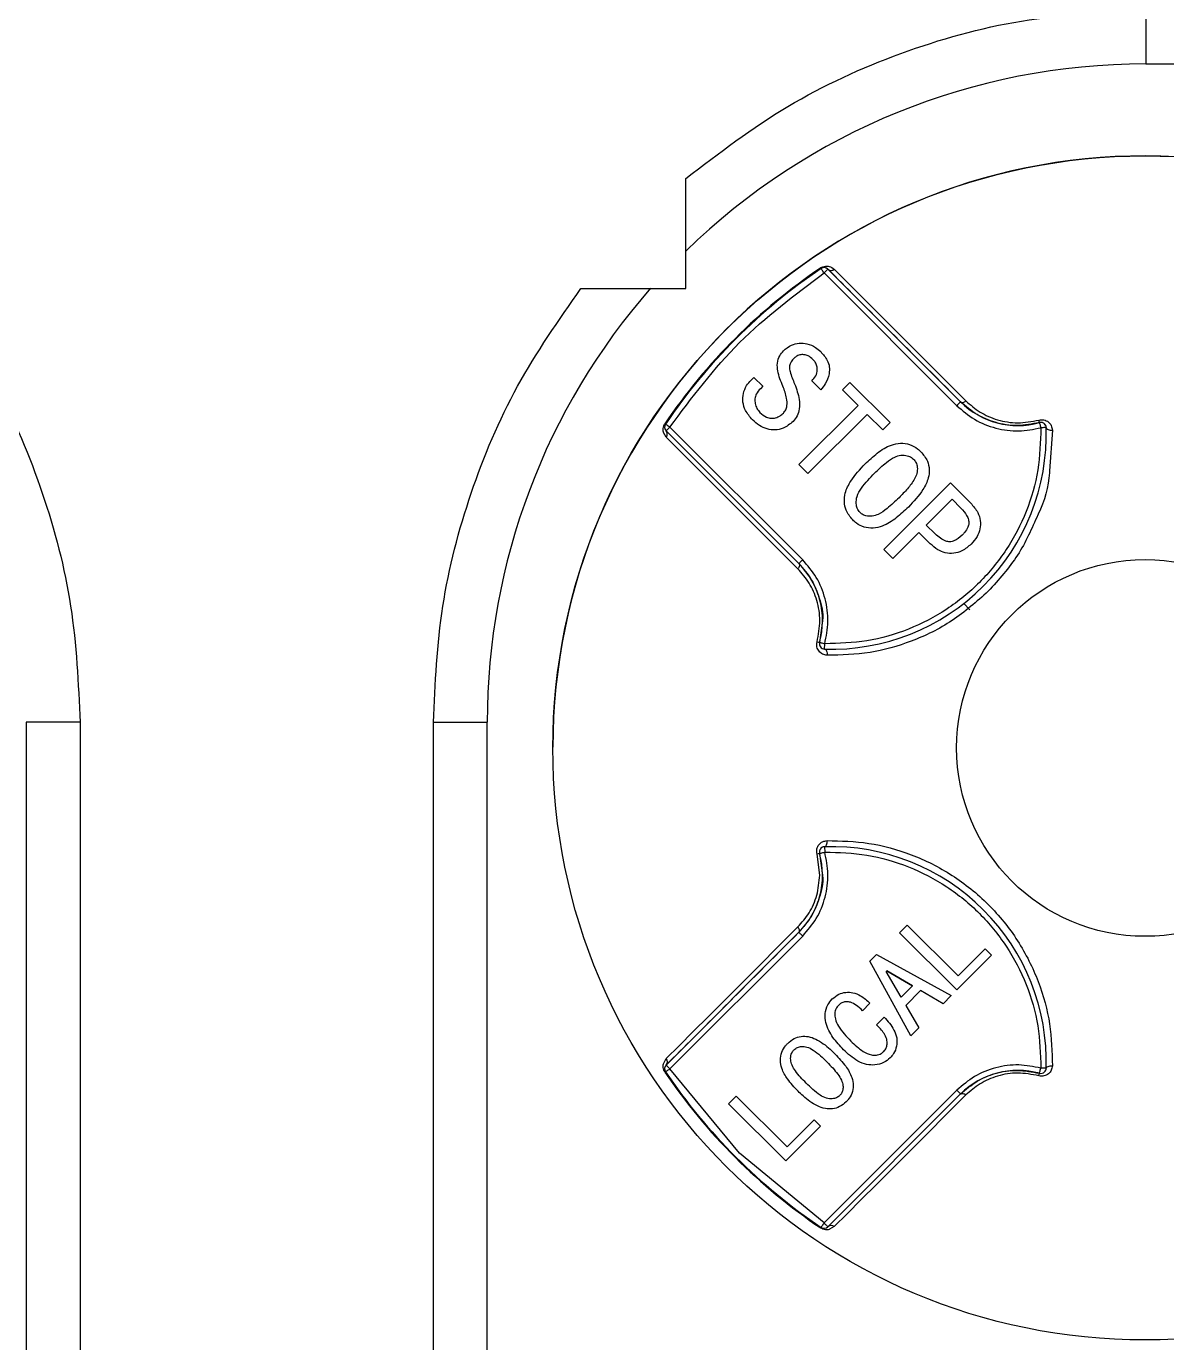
# Model space of a CAD drawing. Header units: millimetres. Extents: x 2379 to 4059, y 879 to 2067.
# Drawn here: x 2839 to 2881.37, y 1726.49 to 1775.4 of the extents above; entities that cross this region are included whole.
import ezdxf

# ---------------------------------------------------------------- set-up
doc = ezdxf.new("R2010")
doc.units = ezdxf.units.MM

msp = doc.modelspace()

# ---------------------------------------------------------------- linework, layer by layer
at = {"color": 7, "linetype": 'Continuous', "lineweight": 25}
for p, q in [((2880.588, 1776.001), (2880.588, 1774.001)), ((2880.588, 1774.001), (2931.079, 1774.001)), ((2863.506, 1765.664), (2863.506, 1769.75)), ((2868.515, 1766.422), (2868.528, 1766.402)), ((2868.528, 1766.402), (2868.528, 1766.402)), ((2868.782, 1766.378), (2873.714, 1761.445)), ((2868.782, 1766.378), (2868.782, 1766.378)), ((2868.64, 1766.236), (2873.573, 1761.304)), ((2859.605, 1765.664), (2863.506, 1765.664)), ((2867.502, 1763.05), (2867.502, 1763.05)), ((2868.226, 1763.021), (2868.226, 1763.021)), ((2867.359, 1762.67), (2867.359, 1762.67)), ((2868.389, 1762.645), (2868.389, 1762.645)), ((2865.925, 1762.254), (2866.026, 1762.356)), ((2866.026, 1762.356), (2866.359, 1762.023)), ((2866.359, 1762.023), (2866.272, 1761.936)), ((2866.359, 1762.023), (2866.272, 1761.936)), ((2866.272, 1761.936), (2866.272, 1761.936)), ((2868.515, 1761.893), (2868.183, 1762.225)), ((2868.515, 1761.893), (2868.183, 1762.225)), ((2868.515, 1761.893), (2868.515, 1761.893)), ((2869.326, 1761.893), (2869.601, 1762.168)), ((2869.905, 1761.314), (2869.326, 1761.893)), ((2869.905, 1761.314), (2869.326, 1761.893)), ((2869.601, 1762.168), (2871.092, 1760.677)), ((2866.069, 1761.503), (2866.069, 1761.503)), ((2867.261, 1761.462), (2867.261, 1761.462)), ((2873.714, 1761.445), (2873.714, 1761.445)), ((2867.705, 1759.114), (2869.905, 1761.314)), ((2870.238, 1760.981), (2868.038, 1758.781)), ((2870.238, 1760.981), (2868.038, 1758.781)), ((2869.905, 1761.314), (2869.905, 1761.314)), ((2870.817, 1760.402), (2870.238, 1760.981)), ((2870.238, 1760.981), (2870.238, 1760.981)), ((2870.817, 1760.402), (2870.238, 1760.981)), ((2862.713, 1760.509), (2862.713, 1760.509)), ((2862.747, 1760.621), (2862.727, 1760.634)), ((2862.747, 1760.621), (2862.747, 1760.621)), ((2867.845, 1755.576), (2862.913, 1760.509)), ((2865.983, 1760.778), (2865.983, 1760.778)), ((2867.488, 1760.72), (2867.488, 1760.72)), ((2871.092, 1760.677), (2870.817, 1760.402)), ((2871.092, 1760.677), (2870.817, 1760.402)), ((2862.775, 1760.132), (2862.676, 1760.31)), ((2867.704, 1755.435), (2862.771, 1760.367)), ((2870.817, 1760.402), (2870.817, 1760.402)), ((2876.896, 1760.245), (2876.896, 1760.245)), ((2877.12, 1760.399), (2877.016, 1758.887)), ((2868.038, 1758.781), (2867.705, 1759.114)), ((2868.038, 1758.781), (2867.705, 1759.114)), ((2871.96, 1759.316), (2871.96, 1759.316)), ((2868.038, 1758.781), (2868.038, 1758.781)), ((2870.513, 1758.795), (2870.513, 1758.795)), ((2872.071, 1758.737), (2872.071, 1758.737)), ((2870.86, 1755.959), (2873.335, 1758.433)), ((2873.335, 1758.433), (2874.088, 1757.681)), ((2869.864, 1757.925), (2869.864, 1757.925)), ((2871.772, 1757.536), (2871.772, 1757.536)), ((2872.438, 1756.87), (2873.393, 1757.826)), ((2872.438, 1756.87), (2873.393, 1757.826)), ((2873.393, 1757.826), (2873.726, 1757.493)), ((2873.393, 1757.826), (2873.393, 1757.826)), ((2873.393, 1757.826), (2873.726, 1757.493)), ((2873.726, 1757.493), (2873.726, 1757.493)), ((2869.702, 1757.059), (2869.702, 1757.059)), ((2872.163, 1756.595), (2871.193, 1755.626)), ((2872.163, 1756.595), (2871.193, 1755.626)), ((2872.582, 1756.176), (2872.163, 1756.595)), ((2872.163, 1756.595), (2872.163, 1756.595)), ((2872.582, 1756.176), (2872.163, 1756.595)), ((2872.77, 1756.538), (2872.438, 1756.87)), ((2872.438, 1756.87), (2872.438, 1756.87)), ((2874.018, 1756.949), (2874.018, 1756.949)), ((2872.582, 1756.176), (2872.582, 1756.176)), ((2874.102, 1756.161), (2874.102, 1756.161)), ((2871.193, 1755.626), (2870.86, 1755.959)), ((2871.193, 1755.626), (2870.86, 1755.959)), ((2871.193, 1755.626), (2871.193, 1755.626)), ((2873.827, 1753.954), (2874.058, 1753.724)), ((2868.581, 1753.31), (2868.473, 1752.51)), ((2868.466, 1752.457), (2868.466, 1752.457)), ((2868.66, 1752.257), (2868.666, 1752.457)), ((2839.002, 1749.538), (2839.002, 1701.96)), ((2841.002, 1749.538), (2841.002, 1701.76)), ((2854.124, 1701.76), (2854.124, 1749.538)), ((2856.124, 1701.96), (2856.124, 1749.538)), ((2858.563, 1748.609), (2858.563, 1748.609)), ((2868.66, 1744.915), (2868.666, 1744.715)), ((2868.481, 1743.858), (2868.38, 1744.64)), ((2868.466, 1744.715), (2868.466, 1744.715)), ((2868.473, 1744.662), (2868.581, 1743.855)), ((2871.445, 1741.713), (2871.73, 1741.999)), ((2871.73, 1741.999), (2873.616, 1740.113)), ((2862.771, 1736.804), (2867.704, 1741.737)), ((2862.913, 1736.663), (2867.845, 1741.596)), ((2867.704, 1741.737), (2867.704, 1741.737)), ((2873.566, 1739.592), (2871.445, 1741.713)), ((2873.566, 1739.592), (2871.445, 1741.713)), ((2870.341, 1740.659), (2870.589, 1740.907)), ((2870.589, 1740.907), (2873.355, 1739.381)), ((2874.856, 1740.882), (2873.566, 1739.592)), ((2874.856, 1740.882), (2873.566, 1739.592)), ((2873.616, 1740.113), (2874.621, 1741.118)), ((2874.621, 1741.118), (2874.856, 1740.882)), ((2871.867, 1737.892), (2870.341, 1740.659)), ((2871.867, 1737.892), (2870.341, 1740.659)), ((2870.974, 1740.299), (2870.949, 1740.274)), ((2870.974, 1740.299), (2870.949, 1740.274)), ((2871.507, 1739.319), (2870.949, 1740.274)), ((2870.949, 1740.274), (2870.949, 1740.274)), ((2870.974, 1740.299), (2871.929, 1739.741)), ((2870.974, 1740.299), (2870.974, 1740.299)), ((2871.929, 1739.741), (2870.974, 1740.299)), ((2871.929, 1739.741), (2871.507, 1739.319)), ((2872.227, 1739.567), (2871.681, 1739.021)), ((2872.227, 1739.567), (2871.681, 1739.021)), ((2871.929, 1739.741), (2871.929, 1739.741)), ((2873.058, 1739.083), (2872.227, 1739.567)), ((2872.227, 1739.567), (2872.227, 1739.567)), ((2873.058, 1739.083), (2872.227, 1739.567)), ((2873.355, 1739.381), (2873.058, 1739.083)), ((2873.355, 1739.381), (2873.058, 1739.083)), ((2873.566, 1739.592), (2873.566, 1739.592)), ((2869.175, 1739.021), (2869.175, 1739.021)), ((2870.341, 1739.096), (2870.068, 1738.823)), ((2870.341, 1739.096), (2870.068, 1738.823)), ((2871.681, 1739.021), (2872.164, 1738.19)), ((2871.681, 1739.021), (2871.681, 1739.021)), ((2873.058, 1739.083), (2873.058, 1739.083)), ((2869.068, 1738.483), (2869.068, 1738.483)), ((2870.068, 1738.823), (2870.068, 1738.823)), ((2870.589, 1738.302), (2870.874, 1738.587)), ((2872.164, 1738.19), (2871.867, 1737.892)), ((2872.164, 1738.19), (2871.867, 1737.892)), ((2870.975, 1737.72), (2870.975, 1737.72)), ((2871.867, 1737.892), (2871.867, 1737.892)), ((2862.669, 1736.848), (2862.775, 1737.04)), ((2867.525, 1737.371), (2867.525, 1737.371)), ((2869.361, 1737.371), (2869.361, 1737.371)), ((2871.098, 1737.074), (2871.098, 1737.074)), ((2862.713, 1736.663), (2862.713, 1736.663)), ((2862.747, 1736.551), (2862.727, 1736.538)), ((2862.771, 1736.805), (2862.771, 1736.804)), ((2865.502, 1733.525), (2862.913, 1736.663)), ((2867.421, 1736.869), (2867.421, 1736.869)), ((2868.753, 1736.912), (2868.753, 1736.912)), ((2876.896, 1736.91), (2876.896, 1736.91)), ((2869.313, 1736.173), (2869.313, 1736.173)), ((2865.093, 1735.362), (2865.379, 1735.647)), ((2865.379, 1735.647), (2867.264, 1733.761)), ((2867.674, 1735.833), (2867.674, 1735.833)), ((2873.573, 1735.868), (2868.64, 1730.935)), ((2873.714, 1735.727), (2868.782, 1730.794)), ((2867.215, 1733.24), (2865.093, 1735.362)), ((2867.215, 1733.24), (2865.093, 1735.362)), ((2869.46, 1735.436), (2869.46, 1735.436)), ((2868.505, 1734.531), (2867.215, 1733.24)), ((2868.505, 1734.531), (2867.215, 1733.24)), ((2867.264, 1733.761), (2868.269, 1734.766)), ((2868.269, 1734.766), (2868.505, 1734.531)), ((2868.64, 1730.935), (2865.502, 1733.525)), ((2867.215, 1733.24), (2867.215, 1733.24)), ((2868.515, 1730.75), (2868.528, 1730.77)), ((2869.017, 1730.798), (2868.839, 1730.699))]:
    msp.add_line(p, q, dxfattribs=at)
at = {"color": 7, "linetype": 'Continuous', "lineweight": 25, "flags": 128}
for points in [[(2868.64, 1766.236), (2868.618, 1766.269), (2868.597, 1766.3), (2868.578, 1766.328), (2868.561, 1766.353), (2868.547, 1766.374), (2868.537, 1766.389), (2868.53, 1766.399), (2868.528, 1766.402)], [(2868.782, 1766.378), (2868.779, 1766.375), (2868.771, 1766.367), (2868.758, 1766.354), (2868.74, 1766.336), (2868.719, 1766.315), (2868.694, 1766.29), (2868.668, 1766.264), (2868.64, 1766.236)], [(2869.017, 1766.374), (2869.499, 1765.892), (2870.022, 1765.369), (2870.583, 1764.808), (2871.181, 1764.21), (2871.815, 1763.576), (2872.482, 1762.909), (2873.181, 1762.21), (2873.91, 1761.481)], [(2873.714, 1761.445), (2873.711, 1761.442), (2873.703, 1761.434), (2873.69, 1761.421), (2873.673, 1761.404), (2873.651, 1761.382), (2873.627, 1761.358), (2873.6, 1761.331), (2873.573, 1761.304)], [(2873.714, 1761.445), (2873.73, 1761.433), (2873.75, 1761.426), (2873.773, 1761.424), (2873.799, 1761.426), (2873.826, 1761.433), (2873.854, 1761.445), (2873.882, 1761.461), (2873.91, 1761.481)], [(2862.747, 1760.621), (2862.75, 1760.619), (2862.759, 1760.612), (2862.775, 1760.602), (2862.795, 1760.588), (2862.82, 1760.571), (2862.849, 1760.552), (2862.88, 1760.531), (2862.913, 1760.509)], [(2862.771, 1760.367), (2862.774, 1760.37), (2862.782, 1760.378), (2862.795, 1760.391), (2862.813, 1760.409), (2862.834, 1760.43), (2862.858, 1760.455), (2862.885, 1760.481), (2862.913, 1760.509)], [(2876.639, 1760.676), (2876.64, 1760.672), (2876.643, 1760.661), (2876.648, 1760.643), (2876.654, 1760.62), (2876.663, 1760.59), (2876.672, 1760.557), (2876.682, 1760.521), (2876.692, 1760.483)], [(2876.892, 1760.489), (2876.888, 1760.489), (2876.877, 1760.489), (2876.858, 1760.488), (2876.834, 1760.487), (2876.803, 1760.487), (2876.769, 1760.486), (2876.731, 1760.484), (2876.692, 1760.483)], [(2876.892, 1760.489), (2876.897, 1760.469), (2876.911, 1760.449), (2876.933, 1760.432), (2876.962, 1760.418), (2876.997, 1760.407), (2877.036, 1760.4), (2877.078, 1760.397), (2877.12, 1760.399)], [(2867.668, 1755.239), (2866.939, 1755.968), (2866.24, 1756.667), (2865.573, 1757.334), (2864.939, 1757.968), (2864.341, 1758.566), (2863.78, 1759.127), (2863.257, 1759.649), (2862.775, 1760.132)], [(2867.704, 1755.435), (2867.706, 1755.437), (2867.714, 1755.445), (2867.728, 1755.459), (2867.745, 1755.476), (2867.767, 1755.498), (2867.791, 1755.522), (2867.818, 1755.549), (2867.845, 1755.576)], [(2867.704, 1755.435), (2867.716, 1755.419), (2867.723, 1755.399), (2867.725, 1755.376), (2867.723, 1755.35), (2867.716, 1755.323), (2867.704, 1755.295), (2867.688, 1755.266), (2867.668, 1755.239)], [(2868.473, 1752.51), (2868.477, 1752.509), (2868.488, 1752.506), (2868.505, 1752.501), (2868.529, 1752.494), (2868.558, 1752.486), (2868.592, 1752.477), (2868.628, 1752.467), (2868.666, 1752.457)], [(2868.66, 1752.257), (2868.68, 1752.252), (2868.699, 1752.238), (2868.717, 1752.216), (2868.731, 1752.187), (2868.742, 1752.152), (2868.749, 1752.113), (2868.752, 1752.071), (2868.75, 1752.029)], [(2841.002, 1749.538), (2840.612, 1749.538), (2840.237, 1749.538), (2839.891, 1749.538), (2839.588, 1749.538), (2839.339, 1749.538), (2839.155, 1749.538), (2839.041, 1749.538), (2839.002, 1749.538)], [(2854.124, 1749.538), (2854.515, 1749.538), (2854.89, 1749.538), (2855.235, 1749.538), (2855.539, 1749.538), (2855.787, 1749.538), (2855.972, 1749.538), (2856.086, 1749.538), (2856.124, 1749.538)], [(2868.66, 1744.915), (2868.68, 1744.92), (2868.699, 1744.934), (2868.717, 1744.956), (2868.731, 1744.985), (2868.742, 1745.02), (2868.749, 1745.059), (2868.752, 1745.101), (2868.75, 1745.143)], [(2868.473, 1744.662), (2868.477, 1744.663), (2868.488, 1744.666), (2868.505, 1744.671), (2868.529, 1744.677), (2868.558, 1744.685), (2868.592, 1744.695), (2868.628, 1744.705), (2868.666, 1744.715)], [(2862.775, 1737.04), (2863.257, 1737.522), (2863.78, 1738.045), (2864.341, 1738.606), (2864.939, 1739.204), (2865.573, 1739.838), (2866.24, 1740.505), (2866.939, 1741.204), (2867.668, 1741.933)], [(2867.704, 1741.737), (2867.716, 1741.753), (2867.723, 1741.773), (2867.725, 1741.796), (2867.723, 1741.822), (2867.716, 1741.849), (2867.704, 1741.877), (2867.688, 1741.905), (2867.668, 1741.933)], [(2867.704, 1741.737), (2867.706, 1741.734), (2867.714, 1741.726), (2867.728, 1741.713), (2867.745, 1741.696), (2867.767, 1741.674), (2867.791, 1741.65), (2867.818, 1741.623), (2867.845, 1741.596)], [(2862.747, 1736.551), (2862.75, 1736.553), (2862.759, 1736.56), (2862.775, 1736.57), (2862.795, 1736.584), (2862.82, 1736.601), (2862.849, 1736.62), (2862.88, 1736.641), (2862.913, 1736.663)], [(2862.771, 1736.804), (2862.774, 1736.802), (2862.782, 1736.794), (2862.795, 1736.781), (2862.813, 1736.763), (2862.834, 1736.742), (2862.858, 1736.717), (2862.885, 1736.691), (2862.913, 1736.663)], [(2876.639, 1736.496), (2876.64, 1736.5), (2876.643, 1736.51), (2876.648, 1736.528), (2876.654, 1736.552), (2876.663, 1736.581), (2876.672, 1736.615), (2876.682, 1736.651), (2876.692, 1736.689)], [(2876.892, 1736.683), (2876.888, 1736.683), (2876.877, 1736.683), (2876.858, 1736.684), (2876.834, 1736.684), (2876.803, 1736.685), (2876.769, 1736.686), (2876.731, 1736.687), (2876.692, 1736.689)], [(2876.892, 1736.683), (2876.897, 1736.703), (2876.911, 1736.722), (2876.933, 1736.74), (2876.962, 1736.754), (2876.997, 1736.765), (2877.036, 1736.772), (2877.078, 1736.775), (2877.12, 1736.773)], [(2873.91, 1735.691), (2873.181, 1734.962), (2872.482, 1734.263), (2871.815, 1733.596), (2871.181, 1732.962), (2870.583, 1732.364), (2870.022, 1731.803), (2869.499, 1731.28), (2869.017, 1730.798)], [(2873.714, 1735.727), (2873.711, 1735.729), (2873.703, 1735.737), (2873.69, 1735.751), (2873.673, 1735.768), (2873.651, 1735.79), (2873.627, 1735.814), (2873.6, 1735.841), (2873.573, 1735.868)], [(2873.714, 1735.727), (2873.73, 1735.739), (2873.75, 1735.746), (2873.773, 1735.748), (2873.799, 1735.746), (2873.826, 1735.739), (2873.854, 1735.727), (2873.882, 1735.71), (2873.91, 1735.691)], [(2868.64, 1730.935), (2868.618, 1730.903), (2868.597, 1730.872), (2868.578, 1730.843), (2868.561, 1730.818), (2868.547, 1730.798), (2868.537, 1730.782), (2868.53, 1730.773), (2868.528, 1730.77)], [(2868.782, 1730.794), (2868.779, 1730.797), (2868.771, 1730.805), (2868.758, 1730.818), (2868.74, 1730.835), (2868.719, 1730.857), (2868.694, 1730.881), (2868.668, 1730.908), (2868.64, 1730.935)]]:
    msp.add_lwpolyline(points, dxfattribs=at)
at = {"color": 7, "linetype": 'Continuous', "lineweight": 25}
for radius in [22, 7]:
    msp.add_circle((2880.563, 1748.586), radius, dxfattribs=at)
for centre, radius, start, end in [((2847.563, 1785.791), 91.48, 295.79271, 180), ((2847.563, 1785.791), 91.48, 180, 290.22656), ((2880.588, 1749.538), 24.464, 90, 134.2869), ((2880.563, 1748.586), 22, 359.9388, 179.9388), ((2880.563, 1748.586), 21.524, 124.039, 145.961), ((2880.563, 1748.586), 21.5, 124.039, 145.961), ((2880.563, 1748.586), 21.5, 124.039, 145.961), ((2868.64, 1766.236), 0.2, 45, 124.039), ((2868.902, 1766.514), 0.182, 228.6227, 309.5363), ((2880.588, 1749.538), 24.464, 138.762, 180), ((2875.835, 1763.566), 3, 225, 285.531), ((2862.913, 1760.509), 0.2, 145.961, 225), ((2868.896, 1760.253), 8, 268.3094, 1.6906), ((2875.958, 1760.569), 0.689, 8.9101, 16.8757), ((2876.692, 1760.483), 0.2, 1.6906, 105.531), ((2862.634, 1760.247), 0.182, 320.5221, 40.0844), ((2865.582, 1753.313), 3, 344.469, 45), ((2868.58, 1753.191), 0.689, 253.1246, 261.0883), ((2868.666, 1752.457), 0.2, 164.469, 268.3094), ((2868.666, 1744.715), 0.2, 135, 195.531), ((2868.666, 1744.715), 0.2, 91.6906, 135), ((2868.896, 1736.919), 8, 358.3094, 91.6906), ((2865.582, 1743.858), 3, 315, 15.531), ((2868.579, 1743.982), 0.688, 98.909, 106.876), ((2862.635, 1736.925), 0.182, 318.6226, 39.5362), ((2862.913, 1736.663), 0.2, 135, 214.039), ((2880.563, 1748.586), 21.524, 214.039, 235.961), ((2880.563, 1748.586), 21.5, 214.039, 235.961), ((2875.835, 1733.605), 3, 74.469, 135), ((2875.958, 1736.602), 0.689, 343.1243, 351.0894), ((2876.692, 1736.689), 0.2, 254.469, 315), ((2876.692, 1736.689), 0.2, 315, 358.3094), ((2868.64, 1730.935), 0.2, 235.961, 315), ((2868.901, 1730.657), 0.182, 50.5221, 130.0859)]:
    msp.add_arc(centre, radius, start, end, dxfattribs=at)
for points in [[(2847.563, 1692.052), (2844.496, 1692.139), (2838.36, 1692.313), (2829.246, 1693.716), (2820.308, 1695.941), (2811.633, 1699.049), (2803.303, 1702.987), (2795.4, 1707.724), (2787.999, 1713.213), (2781.172, 1719.401), (2774.985, 1726.228), (2769.496, 1733.629), (2764.759, 1741.532), (2760.82, 1749.861), (2757.712, 1758.537), (2755.487, 1767.475), (2754.084, 1776.589), (2753.91, 1782.724), (2753.823, 1785.792)], [(2941.304, 1785.792), (2941.217, 1782.724), (2941.043, 1776.589), (2939.64, 1767.475), (2937.415, 1758.537), (2934.307, 1749.861), (2930.368, 1741.532), (2925.631, 1733.629), (2920.142, 1726.228), (2913.954, 1719.401), (2907.127, 1713.213), (2899.727, 1707.724), (2891.823, 1702.987), (2883.494, 1699.049), (2874.819, 1695.941), (2865.881, 1693.716), (2856.766, 1692.313), (2850.631, 1692.139), (2847.563, 1692.052)], [(2863.506, 1769.75), (2864.739, 1770.69), (2867.204, 1772.569), (2871.453, 1774.5), (2875.944, 1775.768), (2879.04, 1775.924), (2880.588, 1776.001)], [(2945.237, 1775.003), (2944.713, 1771.351), (2943.665, 1764.048), (2940.545, 1753.404), (2936.337, 1743.161), (2930.982, 1733.461), (2924.577, 1724.422), (2917.196, 1716.159), (2908.934, 1708.778), (2899.895, 1702.373), (2890.194, 1697.018), (2879.951, 1692.81), (2869.308, 1689.691), (2862.004, 1688.642), (2858.353, 1688.118)], [(2945.034, 1768.46), (2944.348, 1765.166), (2942.975, 1758.577), (2939.655, 1749.025), (2935.451, 1739.842), (2930.315, 1731.139), (2924.326, 1723.002), (2917.538, 1715.518), (2910.025, 1708.762), (2901.862, 1702.807), (2893.138, 1697.709), (2883.936, 1693.544), (2874.37, 1690.265), (2867.776, 1688.92), (2864.478, 1688.248)], [(2873.714, 1761.445), (2872.75, 1762.41), (2870.821, 1764.338), (2869.461, 1765.698), (2868.782, 1766.378)], [(2862.913, 1760.509), (2863.73, 1761.601), (2865.364, 1763.785), (2867.548, 1765.419), (2868.64, 1766.236)], [(2835.521, 1765.664), (2836.348, 1764.476), (2838.002, 1762.101), (2839.692, 1758.087), (2840.799, 1753.874), (2840.934, 1750.983), (2841.002, 1749.538)], [(2854.124, 1749.538), (2854.192, 1750.983), (2854.328, 1753.874), (2855.435, 1758.087), (2857.124, 1762.101), (2858.778, 1764.476), (2859.605, 1765.664)], [(2867.704, 1741.737), (2866.739, 1740.773), (2864.811, 1738.844), (2863.451, 1737.484), (2862.771, 1736.805)]]:
    msp.add_open_spline(points, degree=3, dxfattribs=at)
for points, knots in [([(2868.515, 1766.422), (2868.528, 1766.431), (2868.555, 1766.447), (2868.615, 1766.474), (2868.715, 1766.496), (2868.877, 1766.482), (2868.961, 1766.417), (2869.017, 1766.374)], [0, 0, 0, 0, 0.057712, 0.117064, 0.25153, 0.501177, 1, 1, 1, 1]), ([(2868.782, 1766.378), (2868.757, 1766.397), (2868.719, 1766.428), (2868.644, 1766.44), (2868.589, 1766.432), (2868.555, 1766.418), (2868.539, 1766.409), (2868.532, 1766.404), (2868.528, 1766.402)], [0, 0, 0, 0, 0.500032, 0.773163, 0.911126, 0.959646, 0.980448, 1, 1, 1, 1]), ([(2867.112, 1762.023), (2867.033, 1762.21), (2866.918, 1762.486), (2866.889, 1762.884), (2866.964, 1763.151), (2867.077, 1763.283), (2867.126, 1763.34)], [0, 0, 0, 0, 0.428369, 0.6335505, 0.8408689, 1, 1, 1, 1]), ([(2867.126, 1763.34), (2867.223, 1763.421), (2867.396, 1763.566), (2867.715, 1763.637), (2868.024, 1763.61), (2868.305, 1763.499), (2868.453, 1763.366), (2868.515, 1763.311)], [0, 0, 0, 0, 0.2426698, 0.4294767, 0.6156339, 0.8389691, 1, 1, 1, 1]), ([(2867.502, 1763.05), (2867.46, 1762.999), (2867.387, 1762.909), (2867.345, 1762.735), (2867.393, 1762.465), (2867.481, 1762.26), (2867.546, 1762.11)], [0, 0, 0, 0, 0.196092, 0.338428, 0.515662, 1, 1, 1, 1]), ([(2868.226, 1763.021), (2868.169, 1763.071), (2868.072, 1763.156), (2867.894, 1763.208), (2867.735, 1763.2), (2867.6, 1763.139), (2867.533, 1763.078), (2867.502, 1763.05)], [0, 0, 0, 0, 0.273741, 0.469785, 0.666347, 0.848138, 1, 1, 1, 1]), ([(2868.226, 1763.021), (2868.169, 1763.071), (2868.072, 1763.156), (2867.894, 1763.208), (2867.735, 1763.2), (2867.6, 1763.139), (2867.533, 1763.078), (2867.502, 1763.05)], [0, 0, 0, 0, 0.273741, 0.469785, 0.666347, 0.848138, 1, 1, 1, 1]), ([(2868.183, 1762.225), (2868.239, 1762.286), (2868.346, 1762.399), (2868.396, 1762.605), (2868.383, 1762.78), (2868.32, 1762.917), (2868.256, 1762.988), (2868.226, 1763.021)], [0, 0, 0, 0, 0.271428, 0.5099, 0.681019, 0.852199, 1, 1, 1, 1]), ([(2868.515, 1763.311), (2868.605, 1763.209), (2868.751, 1763.044), (2868.851, 1762.748), (2868.83, 1762.44), (2868.725, 1762.136), (2868.576, 1761.963), (2868.515, 1761.893)], [0, 0, 0, 0, 0.252592, 0.41193, 0.571985, 0.826889, 1, 1, 1, 1]), ([(2865.983, 1760.778), (2865.885, 1760.889), (2865.717, 1761.082), (2865.608, 1761.435), (2865.627, 1761.759), (2865.738, 1762.045), (2865.867, 1762.189), (2865.925, 1762.254)], [0, 0, 0, 0, 0.264487, 0.457861, 0.651756, 0.843286, 1, 1, 1, 1]), ([(2866.272, 1761.936), (2866.215, 1761.871), (2866.119, 1761.761), (2866.061, 1761.559), (2866.075, 1761.375), (2866.134, 1761.196), (2866.217, 1761.1), (2866.258, 1761.053)], [0, 0, 0, 0, 0.25891, 0.438957, 0.619223, 0.812916, 1, 1, 1, 1]), ([(2867.126, 1761.024), (2867.158, 1761.064), (2867.226, 1761.146), (2867.273, 1761.342), (2867.252, 1761.646), (2867.166, 1761.877), (2867.112, 1762.023)], [0, 0, 0, 0, 0.143744, 0.301533, 0.558519, 1, 1, 1, 1]), ([(2867.546, 1762.11), (2867.615, 1761.919), (2867.723, 1761.62), (2867.736, 1761.208), (2867.656, 1760.921), (2867.542, 1760.785), (2867.488, 1760.72)], [0, 0, 0, 0, 0.409467, 0.643428, 0.829197, 1, 1, 1, 1]), ([(2876.639, 1760.676), (2876.366, 1760.624), (2875.805, 1760.516), (2875.002, 1760.653), (2874.275, 1760.959), (2873.908, 1761.277), (2873.714, 1761.445)], [0, 0, 0, 0, 0.242664, 0.499933, 0.73499, 1, 1, 1, 1]), ([(2873.91, 1761.481), (2874.076, 1761.335), (2874.41, 1761.043), (2875.071, 1760.756), (2875.83, 1760.621), (2876.355, 1760.72), (2876.617, 1760.769)], [0, 0, 0, 0, 0.24976, 0.500155, 0.750188, 1, 1, 1, 1]), ([(2866.258, 1761.053), (2866.334, 1760.985), (2866.454, 1760.879), (2866.667, 1760.825), (2866.842, 1760.847), (2867.002, 1760.914), (2867.087, 1760.99), (2867.126, 1761.024)], [0, 0, 0, 0, 0.308723, 0.481176, 0.653403, 0.84143, 1, 1, 1, 1]), ([(2873.573, 1761.304), (2873.783, 1761.123), (2874.212, 1760.754), (2875.013, 1760.439), (2875.865, 1760.319), (2876.42, 1760.429), (2876.692, 1760.483)], [0, 0, 0, 0, 0.245589, 0.5, 0.754411, 1, 1, 1, 1]), ([(2862.676, 1760.31), (2862.674, 1760.314), (2862.653, 1760.349), (2862.654, 1760.435), (2862.675, 1760.533), (2862.701, 1760.594), (2862.718, 1760.621), (2862.727, 1760.634)], [0, 0, 0, 0, 0.064165, 0.529616, 0.781144, 0.892106, 1, 1, 1, 1]), ([(2867.488, 1760.72), (2867.371, 1760.622), (2867.176, 1760.458), (2866.823, 1760.385), (2866.514, 1760.423), (2866.223, 1760.56), (2866.063, 1760.705), (2865.983, 1760.778)], [0, 0, 0, 0, 0.264859, 0.442595, 0.620083, 0.807926, 1, 1, 1, 1]), ([(2867.488, 1760.72), (2867.371, 1760.622), (2867.176, 1760.458), (2866.823, 1760.385), (2866.514, 1760.423), (2866.223, 1760.56), (2866.063, 1760.705), (2865.983, 1760.778)], [0, 0, 0, 0, 0.264859, 0.442595, 0.620083, 0.807926, 1, 1, 1, 1]), ([(2876.692, 1760.483), (2876.677, 1759.958), (2876.646, 1758.898), (2876.193, 1757.354), (2875.456, 1755.933), (2874.448, 1754.701), (2873.216, 1753.693), (2871.794, 1752.956), (2870.251, 1752.502), (2869.19, 1752.472), (2868.666, 1752.457)], [0, 0, 0, 0, 0.123694, 0.25, 0.376306, 0.5, 0.623694, 0.75, 0.876306, 1, 1, 1, 1]), ([(2876.617, 1760.769), (2876.649, 1760.776), (2876.714, 1760.789), (2876.81, 1760.778), (2876.898, 1760.748), (2876.999, 1760.683), (2877.094, 1760.568), (2877.112, 1760.455), (2877.12, 1760.399)], [0, 0, 0, 0, 0.123611, 0.250214, 0.373313, 0.501044, 0.749966, 1, 1, 1, 1]), ([(2876.834, 1760.625), (2876.821, 1760.635), (2876.799, 1760.655), (2876.753, 1760.676), (2876.708, 1760.684), (2876.667, 1760.683), (2876.648, 1760.678), (2876.639, 1760.676)], [0, 0, 0, 0, 0.273059, 0.500453, 0.767114, 0.88663, 1, 1, 1, 1]), ([(2876.892, 1760.489), (2876.892, 1760.498), (2876.89, 1760.523), (2876.876, 1760.572), (2876.85, 1760.605), (2876.834, 1760.625)], [0, 0, 0, 0, 0.181202, 0.501499, 1, 1, 1, 1]), ([(2870.165, 1759.143), (2870.311, 1759.28), (2870.603, 1759.556), (2871.048, 1759.837), (2871.477, 1759.926), (2871.821, 1759.879), (2872.074, 1759.742), (2872.195, 1759.629), (2872.235, 1759.591)], [0, 0, 0, 0, 0.251272, 0.504268, 0.648099, 0.792244, 0.930746, 1, 1, 1, 1]), ([(2870.513, 1758.795), (2870.657, 1758.933), (2870.889, 1759.155), (2871.219, 1759.389), (2871.491, 1759.474), (2871.712, 1759.463), (2871.872, 1759.397), (2871.938, 1759.337), (2871.96, 1759.316)], [0, 0, 0, 0, 0.352152, 0.564272, 0.704386, 0.844226, 0.946602, 1, 1, 1, 1]), ([(2870.513, 1758.795), (2870.657, 1758.933), (2870.889, 1759.155), (2871.219, 1759.389), (2871.491, 1759.474), (2871.712, 1759.463), (2871.872, 1759.397), (2871.938, 1759.337), (2871.96, 1759.316)], [0, 0, 0, 0, 0.352152, 0.564272, 0.704386, 0.844226, 0.946602, 1, 1, 1, 1]), ([(2872.235, 1759.591), (2872.328, 1759.48), (2872.489, 1759.287), (2872.561, 1758.931), (2872.519, 1758.562), (2872.269, 1758.066), (2871.966, 1757.743), (2871.772, 1757.536)], [0, 0, 0, 0, 0.179746, 0.312327, 0.444455, 0.642444, 1, 1, 1, 1]), ([(2869.702, 1757.059), (2869.608, 1757.173), (2869.444, 1757.371), (2869.376, 1757.736), (2869.42, 1758.117), (2869.673, 1758.617), (2869.976, 1758.94), (2870.165, 1759.143)], [0, 0, 0, 0, 0.181516, 0.31559, 0.449052, 0.655207, 1, 1, 1, 1]), ([(2871.96, 1759.316), (2871.993, 1759.277), (2872.065, 1759.192), (2872.113, 1759.004), (2872.1, 1758.787), (2871.973, 1758.509), (2871.74, 1758.21), (2871.53, 1757.993), (2871.425, 1757.884)], [0, 0, 0, 0, 0.089191, 0.196684, 0.333078, 0.466728, 0.730437, 1, 1, 1, 1]), ([(2869.977, 1757.334), (2869.937, 1757.383), (2869.86, 1757.481), (2869.822, 1757.696), (2869.854, 1757.965), (2870.093, 1758.358), (2870.343, 1758.618), (2870.513, 1758.795)], [0, 0, 0, 0, 0.109631, 0.214352, 0.370161, 0.57218, 1, 1, 1, 1]), ([(2877.016, 1758.887), (2877.014, 1758.859), (2876.98, 1758.328), (2876.839, 1757.754), (2876.587, 1757.257), (2876.584, 1757.25)], [0, 0, 0, 0, 0.052263, 0.987912, 1, 1, 1, 1]), ([(2871.772, 1757.536), (2871.627, 1757.399), (2871.335, 1757.123), (2870.893, 1756.838), (2870.468, 1756.735), (2870.126, 1756.771), (2869.87, 1756.904), (2869.747, 1757.017), (2869.702, 1757.059)], [0, 0, 0, 0, 0.250812, 0.503138, 0.646599, 0.790783, 0.924124, 1, 1, 1, 1]), ([(2871.772, 1757.536), (2871.627, 1757.399), (2871.335, 1757.123), (2870.893, 1756.838), (2870.468, 1756.735), (2870.126, 1756.771), (2869.87, 1756.904), (2869.747, 1757.017), (2869.702, 1757.059)], [0, 0, 0, 0, 0.250812, 0.503138, 0.646599, 0.790783, 0.924124, 1, 1, 1, 1]), ([(2871.425, 1757.884), (2871.28, 1757.745), (2871.041, 1757.516), (2870.705, 1757.275), (2870.429, 1757.187), (2870.218, 1757.192), (2870.065, 1757.255), (2870.002, 1757.312), (2869.977, 1757.334)], [0, 0, 0, 0, 0.35098, 0.581264, 0.716481, 0.851787, 0.942273, 1, 1, 1, 1]), ([(2873.726, 1757.493), (2873.803, 1757.409), (2873.919, 1757.282), (2874.006, 1757.081), (2874.027, 1756.928), (2873.98, 1756.759), (2873.884, 1756.615), (2873.799, 1756.526), (2873.769, 1756.494)], [0, 0, 0, 0, 0.291497, 0.44073, 0.560786, 0.681124, 0.886746, 1, 1, 1, 1]), ([(2874.088, 1757.681), (2874.184, 1757.571), (2874.351, 1757.382), (2874.46, 1757.036), (2874.446, 1756.724), (2874.329, 1756.416), (2874.182, 1756.252), (2874.102, 1756.161)], [0, 0, 0, 0, 0.25359, 0.435459, 0.617929, 0.790356, 1, 1, 1, 1]), ([(2876.584, 1757.25), (2876.358, 1756.738), (2875.905, 1755.708), (2875.13, 1754.842), (2874.741, 1754.407)], [0, 0, 0, 0, 0.498004, 1, 1, 1, 1]), ([(2873.769, 1756.494), (2873.675, 1756.409), (2873.543, 1756.289), (2873.316, 1756.234), (2873.138, 1756.269), (2872.95, 1756.372), (2872.832, 1756.48), (2872.77, 1756.538)], [0, 0, 0, 0, 0.321352, 0.453721, 0.586607, 0.782613, 1, 1, 1, 1]), ([(2874.102, 1756.161), (2873.994, 1756.068), (2873.806, 1755.904), (2873.459, 1755.801), (2873.143, 1755.821), (2872.836, 1755.948), (2872.672, 1756.095), (2872.582, 1756.176)], [0, 0, 0, 0, 0.246664, 0.431134, 0.61605, 0.790801, 1, 1, 1, 1]), ([(2874.102, 1756.161), (2873.994, 1756.068), (2873.806, 1755.904), (2873.459, 1755.801), (2873.143, 1755.821), (2872.836, 1755.948), (2872.672, 1756.095), (2872.582, 1756.176)], [0, 0, 0, 0, 0.246664, 0.431134, 0.61605, 0.790801, 1, 1, 1, 1]), ([(2868.666, 1752.457), (2868.72, 1752.729), (2868.83, 1753.283), (2868.71, 1754.136), (2868.395, 1754.937), (2868.026, 1755.366), (2867.845, 1755.576)], [0, 0, 0, 0, 0.245589, 0.5, 0.754411, 1, 1, 1, 1]), ([(2868.38, 1752.531), (2868.429, 1752.794), (2868.528, 1753.319), (2868.393, 1754.078), (2868.106, 1754.739), (2867.813, 1755.072), (2867.668, 1755.239)], [0, 0, 0, 0, 0.249812, 0.499845, 0.75024, 1, 1, 1, 1]), ([(2867.704, 1755.435), (2867.873, 1755.241), (2868.194, 1754.874), (2868.482, 1754.146), (2868.621, 1753.607), (2868.581, 1753.315), (2868.581, 1753.31)], [0, 0, 0, 0, 0.348132, 0.656893, 0.994853, 1, 1, 1, 1]), ([(2874.741, 1754.407), (2874.305, 1754.022), (2873.433, 1753.252), (2871.902, 1752.511), (2870.31, 1752.066), (2869.28, 1752.041), (2868.75, 1752.029)], [0, 0, 0, 0, 0.249705, 0.499612, 0.742897, 1, 1, 1, 1]), ([(2868.75, 1752.029), (2868.694, 1752.037), (2868.581, 1752.054), (2868.466, 1752.15), (2868.402, 1752.25), (2868.371, 1752.339), (2868.36, 1752.435), (2868.373, 1752.499), (2868.38, 1752.531)], [0, 0, 0, 0, 0.249602, 0.498297, 0.625716, 0.748628, 0.875804, 1, 1, 1, 1]), ([(2868.38, 1744.64), (2868.373, 1744.672), (2868.36, 1744.737), (2868.371, 1744.833), (2868.401, 1744.921), (2868.466, 1745.022), (2868.581, 1745.117), (2868.694, 1745.134), (2868.75, 1745.143)], [0, 0, 0, 0, 0.123692, 0.250213, 0.373441, 0.501044, 0.749966, 1, 1, 1, 1]), ([(2868.66, 1744.915), (2868.651, 1744.915), (2868.624, 1744.913), (2868.574, 1744.897), (2868.524, 1744.862), (2868.487, 1744.81), (2868.469, 1744.761), (2868.463, 1744.71), (2868.47, 1744.677), (2868.473, 1744.662)], [0, 0, 0, 0, 0.0858052, 0.25106, 0.5005164, 0.655876, 0.7885052, 0.9015382, 1, 1, 1, 1]), ([(2868.75, 1745.143), (2869.265, 1745.131), (2870.294, 1745.107), (2871.89, 1744.671), (2873.419, 1743.909), (2874.784, 1742.81), (2875.884, 1741.446), (2876.647, 1739.916), (2877.083, 1738.319), (2877.108, 1737.289), (2877.12, 1736.773)], [0, 0, 0, 0, 0.125198, 0.2499957, 0.3751716, 0.4997698, 0.6246825, 0.749695, 0.8746376, 1, 1, 1, 1]), ([(2867.845, 1741.596), (2868.026, 1741.806), (2868.395, 1742.235), (2868.71, 1743.036), (2868.83, 1743.888), (2868.72, 1744.443), (2868.666, 1744.715)], [0, 0, 0, 0, 0.245589, 0.5, 0.754411, 1, 1, 1, 1]), ([(2868.666, 1744.715), (2869.19, 1744.7), (2870.251, 1744.669), (2871.794, 1744.216), (2873.216, 1743.479), (2874.448, 1742.471), (2875.456, 1741.239), (2876.193, 1739.817), (2876.646, 1738.274), (2876.677, 1737.213), (2876.692, 1736.689)], [0, 0, 0, 0, 0.123694, 0.25, 0.376306, 0.5, 0.623694, 0.75, 0.876306, 1, 1, 1, 1]), ([(2867.668, 1741.933), (2867.812, 1742.1), (2868.102, 1742.433), (2868.405, 1743.093), (2868.456, 1743.603), (2868.481, 1743.858)], [0, 0, 0, 0, 0.33293, 0.666707, 1, 1, 1, 1]), ([(2868.581, 1743.855), (2868.582, 1743.853), (2868.621, 1743.563), (2868.482, 1743.026), (2868.194, 1742.297), (2867.874, 1741.931), (2867.704, 1741.737)], [0, 0, 0, 0, 0.002694, 0.341482, 0.651018, 1, 1, 1, 1]), ([(2868.939, 1739.257), (2869.017, 1739.323), (2869.165, 1739.447), (2869.444, 1739.516), (2869.727, 1739.502), (2870.05, 1739.374), (2870.232, 1739.199), (2870.341, 1739.096)], [0, 0, 0, 0, 0.1906015, 0.3593498, 0.5272198, 0.7195567, 1, 1, 1, 1]), ([(2869.361, 1737.371), (2869.224, 1737.518), (2868.949, 1737.813), (2868.703, 1738.283), (2868.665, 1738.713), (2868.745, 1739.03), (2868.879, 1739.187), (2868.939, 1739.257)], [0, 0, 0, 0, 0.278953, 0.561275, 0.716356, 0.872487, 1, 1, 1, 1]), ([(2869.175, 1739.021), (2869.142, 1738.982), (2869.07, 1738.897), (2869.026, 1738.717), (2869.052, 1738.488), (2869.23, 1738.114), (2869.466, 1737.868), (2869.634, 1737.694)], [0, 0, 0, 0, 0.097252, 0.212876, 0.346268, 0.536623, 1, 1, 1, 1]), ([(2870.068, 1738.823), (2869.995, 1738.892), (2869.86, 1739.018), (2869.654, 1739.132), (2869.475, 1739.166), (2869.336, 1739.139), (2869.238, 1739.08), (2869.191, 1739.037), (2869.175, 1739.021)], [0, 0, 0, 0, 0.29136, 0.535096, 0.673308, 0.812563, 0.935255, 1, 1, 1, 1]), ([(2870.068, 1738.823), (2869.995, 1738.892), (2869.86, 1739.018), (2869.654, 1739.132), (2869.475, 1739.166), (2869.336, 1739.139), (2869.238, 1739.08), (2869.191, 1739.037), (2869.175, 1739.021)], [0, 0, 0, 0, 0.29136, 0.535096, 0.673308, 0.812563, 0.935255, 1, 1, 1, 1]), ([(2870.874, 1738.587), (2871.008, 1738.435), (2871.211, 1738.204), (2871.357, 1737.813), (2871.346, 1737.503), (2871.25, 1737.246), (2871.141, 1737.123), (2871.098, 1737.074)], [0, 0, 0, 0, 0.351866, 0.532632, 0.714759, 0.884894, 1, 1, 1, 1]), ([(2870.862, 1737.309), (2870.894, 1737.35), (2870.956, 1737.428), (2870.987, 1737.591), (2870.978, 1737.781), (2870.839, 1738.036), (2870.688, 1738.197), (2870.589, 1738.302)], [0, 0, 0, 0, 0.132852, 0.257107, 0.423406, 0.622223, 1, 1, 1, 1]), ([(2867.674, 1735.833), (2867.536, 1735.979), (2867.297, 1736.234), (2867.066, 1736.629), (2867.001, 1736.979), (2867.051, 1737.276), (2867.171, 1737.482), (2867.262, 1737.578), (2867.289, 1737.607)], [0, 0, 0, 0, 0.29336, 0.511467, 0.658407, 0.805673, 0.942273, 1, 1, 1, 1]), ([(2867.289, 1737.607), (2867.366, 1737.674), (2867.511, 1737.799), (2867.784, 1737.88), (2868.063, 1737.872), (2868.447, 1737.732), (2868.77, 1737.482), (2868.989, 1737.271), (2869.051, 1737.21)], [0, 0, 0, 0, 0.148277, 0.278554, 0.408484, 0.552088, 0.872274, 1, 1, 1, 1]), ([(2867.525, 1737.371), (2867.565, 1737.404), (2867.644, 1737.469), (2867.815, 1737.504), (2868.024, 1737.483), (2868.363, 1737.291), (2868.589, 1737.071), (2868.753, 1736.912)], [0, 0, 0, 0, 0.104522, 0.209348, 0.351191, 0.528915, 1, 1, 1, 1]), ([(2867.525, 1737.371), (2867.565, 1737.404), (2867.644, 1737.469), (2867.815, 1737.504), (2868.024, 1737.483), (2868.363, 1737.291), (2868.589, 1737.071), (2868.753, 1736.912)], [0, 0, 0, 0, 0.104522, 0.209348, 0.351191, 0.528915, 1, 1, 1, 1]), ([(2869.634, 1737.694), (2869.779, 1737.555), (2870.004, 1737.339), (2870.348, 1737.175), (2870.584, 1737.163), (2870.75, 1737.211), (2870.829, 1737.281), (2870.862, 1737.309)], [0, 0, 0, 0, 0.421141, 0.650944, 0.779664, 0.909635, 1, 1, 1, 1]), ([(2867.971, 1736.131), (2867.833, 1736.276), (2867.638, 1736.48), (2867.443, 1736.778), (2867.388, 1736.996), (2867.405, 1737.189), (2867.469, 1737.312), (2867.514, 1737.359), (2867.525, 1737.371)], [0, 0, 0, 0, 0.4112408, 0.5793857, 0.7227485, 0.8660035, 0.96618, 1, 1, 1, 1]), ([(2869.051, 1737.21), (2869.188, 1737.064), (2869.434, 1736.803), (2869.672, 1736.401), (2869.739, 1736.043), (2869.69, 1735.752), (2869.571, 1735.555), (2869.485, 1735.463), (2869.46, 1735.436)], [0, 0, 0, 0, 0.292886, 0.524338, 0.670134, 0.816655, 0.945975, 1, 1, 1, 1]), ([(2871.098, 1737.074), (2871.019, 1737.008), (2870.854, 1736.869), (2870.537, 1736.793), (2870.203, 1736.809), (2869.784, 1736.983), (2869.529, 1737.217), (2869.361, 1737.371)], [0, 0, 0, 0, 0.153253, 0.324924, 0.478859, 0.655839, 1, 1, 1, 1]), ([(2871.098, 1737.074), (2871.019, 1737.008), (2870.854, 1736.869), (2870.537, 1736.793), (2870.203, 1736.809), (2869.784, 1736.983), (2869.529, 1737.217), (2869.361, 1737.371)], [0, 0, 0, 0, 0.153253, 0.324924, 0.478859, 0.655839, 1, 1, 1, 1]), ([(2862.727, 1736.538), (2862.718, 1736.551), (2862.701, 1736.578), (2862.675, 1736.638), (2862.652, 1736.739), (2862.662, 1736.805), (2862.669, 1736.848)], [0, 0, 0, 0, 0.115228, 0.233758, 0.501873, 1, 1, 1, 1]), ([(2868.753, 1736.912), (2868.892, 1736.768), (2869.089, 1736.561), (2869.288, 1736.264), (2869.349, 1736.057), (2869.345, 1735.884), (2869.297, 1735.755), (2869.246, 1735.697), (2869.224, 1735.672)], [0, 0, 0, 0, 0.409684, 0.583644, 0.725379, 0.843759, 0.932231, 1, 1, 1, 1]), ([(2876.692, 1736.689), (2876.42, 1736.743), (2875.865, 1736.853), (2875.013, 1736.733), (2874.212, 1736.418), (2873.783, 1736.049), (2873.573, 1735.868)], [0, 0, 0, 0, 0.245589, 0.5, 0.754411, 1, 1, 1, 1]), ([(2873.714, 1735.727), (2873.908, 1735.895), (2874.275, 1736.213), (2875.002, 1736.519), (2875.805, 1736.656), (2876.366, 1736.548), (2876.639, 1736.496)], [0, 0, 0, 0, 0.265019, 0.500067, 0.757342, 1, 1, 1, 1]), ([(2876.617, 1736.403), (2876.355, 1736.452), (2875.83, 1736.551), (2875.071, 1736.416), (2874.41, 1736.129), (2874.076, 1735.836), (2873.91, 1735.691)], [0, 0, 0, 0, 0.249812, 0.499845, 0.75024, 1, 1, 1, 1]), ([(2877.12, 1736.773), (2877.112, 1736.717), (2877.094, 1736.604), (2876.999, 1736.489), (2876.899, 1736.425), (2876.81, 1736.394), (2876.714, 1736.383), (2876.649, 1736.396), (2876.617, 1736.403)], [0, 0, 0, 0, 0.249602, 0.498296, 0.625589, 0.748629, 0.875722, 1, 1, 1, 1]), ([(2869.224, 1735.672), (2869.185, 1735.64), (2869.103, 1735.574), (2868.927, 1735.54), (2868.711, 1735.56), (2868.364, 1735.751), (2868.136, 1735.972), (2867.971, 1736.131)], [0, 0, 0, 0, 0.102727, 0.209545, 0.355438, 0.53569, 1, 1, 1, 1]), ([(2869.46, 1735.436), (2869.383, 1735.37), (2869.236, 1735.244), (2868.959, 1735.163), (2868.671, 1735.171), (2868.28, 1735.312), (2867.952, 1735.563), (2867.735, 1735.773), (2867.674, 1735.833)], [0, 0, 0, 0, 0.146535, 0.278399, 0.409738, 0.559567, 0.875154, 1, 1, 1, 1]), ([(2869.46, 1735.436), (2869.383, 1735.37), (2869.236, 1735.244), (2868.959, 1735.163), (2868.671, 1735.171), (2868.28, 1735.312), (2867.952, 1735.563), (2867.735, 1735.773), (2867.674, 1735.833)], [0, 0, 0, 0, 0.146535, 0.278399, 0.409738, 0.559567, 0.875154, 1, 1, 1, 1]), ([(2868.839, 1730.699), (2868.835, 1730.697), (2868.799, 1730.676), (2868.714, 1730.678), (2868.616, 1730.698), (2868.555, 1730.724), (2868.528, 1730.741), (2868.515, 1730.75)], [0, 0, 0, 0, 0.064166, 0.529622, 0.780974, 0.892035, 1, 1, 1, 1])]:
    msp.add_open_spline(points, degree=3, knots=knots, dxfattribs=at)

doc.saveas('drawing.dxf')
